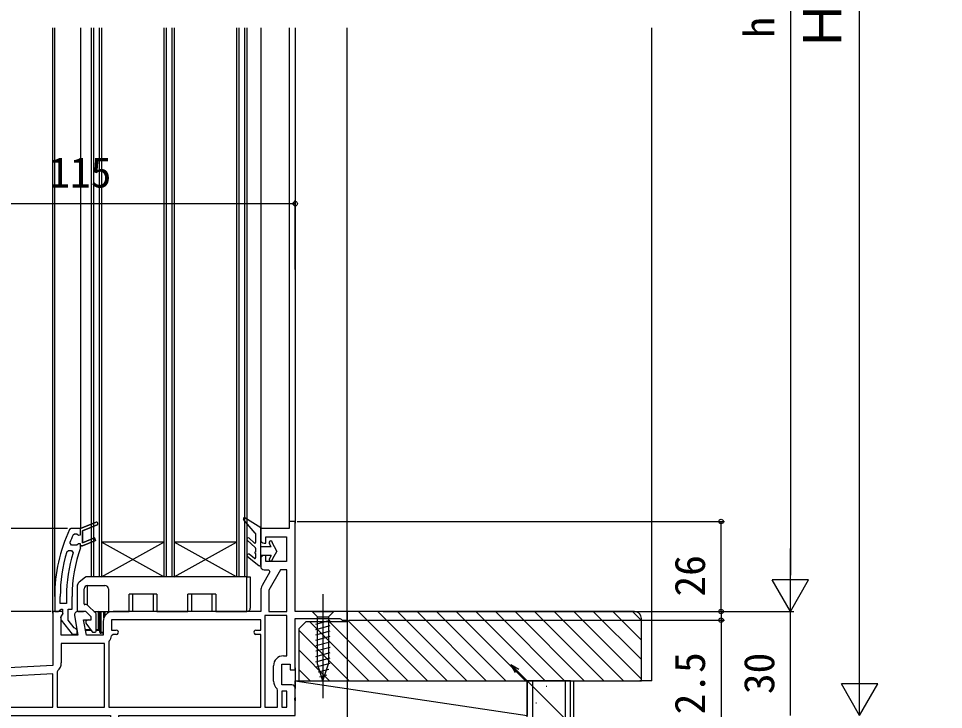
# Model space of a CAD drawing. Units: millimetres, scale not verified. Extents: x -525 to 525, y -783 to 778.
# Drawn here: x -360 to -92.8, y -19 to 180.5 of the extents above; entities that cross this region are included whole.
import ezdxf
from ezdxf.enums import TextEntityAlignment as Align

# ---------------------------------------------------------------- set-up
doc = ezdxf.new("R2010")
doc.units = ezdxf.units.MM
doc.header["$LTSCALE"] = 4
for name, color, linetype in [('0-2_YKK_11', 7, 'Continuous'), ('0-3_YKK_12', 2, 'Continuous'), ('0-4_YKK_13', 4, 'Continuous'), ('0-6_YKK_D', 6, 'Continuous'), ('0-8_YSS_K', 3, 'Continuous'), ('0-9_YSS_KE', 3, 'Continuous')]:
    doc.layers.add(name, color=color, linetype=linetype)
doc.styles.add('ＭＳ ゴシック', font='')
doc.styles.get('ＭＳ ゴシック').set_extended_font_data('MS Gothic')

msp = doc.modelspace()

# ---------------------------------------------------------------- linework, layer by layer
at = {"layer": '0-2_YKK_11'}
for p, q in [((-290, 24.5), (-290, 22.3)), ((-286.3, -10.8), (-286.3, -6.4))]:
    msp.add_line(p, q, dxfattribs=at)
for points in [[(-344.205, 31.399), (-343.747, 31.699), (-343.075, 31.699), (-342.59, 31.324), (-342, 31.399), (-342, 33.299), (-337.548, 35.071), (-342, 33.299), (-344.782, 33.299), (-345.236, 33.01)], [(-281, -11.9), (-283.9, -11.9), (-283.9, -5.9), (-281.5, -5.9), (-281.5, -7.5), (-280, -7.5), (-280, 7.3), (-267.092, 7.3), (-266.796, 7.05), (-266.5, 6.8), (-265, 6.8), (-265, 9.3), (-280, 9.3), (-280, 35.3), (-281.8, 35.3), (-281.8, 33.3), (-290, 33.3), (-290, 30)], [(-337.252, 34.328), (-341.5, 32.637), (-341.5, 29.16), (-338.048, 30.534), (-337.752, 29.791), (-341.5, 28.299), (-342, 28.299), (-342, 28.799), (-342.59, 28.874), (-343.075, 28.499), (-343.1, 28.499), (-344.635, 28.499), (-345.104, 29.174)], [(-342.03, 27.682), (-342, 27.853), (-342, 28.299), (-341.5, 28.299), (-337.752, 29.791), (-338.048, 30.534), (-341.5, 29.16), (-341.5, 32.637), (-337.252, 34.328)], [(-289, 29), (-288.5, 29), (-288.5, 30.9), (-282.5, 30.9), (-282.5, 23.7), (-288.5, 23.7), (-288.5, 25.5), (-289, 25.5)], [(-345.991, 26.544), (-345.513, 26.899), (-344.676, 26.899), (-344.199, 26.252)], [(-289, 21.3), (-287.655, 21.3), (-287.327, 20.733), (-289.611, 16.777)], [(-349.5, 13.667), (-349.5, 9.299), (-348.4, 9.299), (-347.904, 9.737), (-347.606, 9.999), (-347.2, 9.999), (-347.2, 8.599), (-347.4, 8.199)], [(-346.1, 13.667), (-346.1, 11.599), (-347.9, 11.599), (-347.9, 13.667)], [(-347.587, 6.783), (-344.475, 2.799), (-343, 2.799), (-343, 3.901), (-343.475, 4.4), (-343.845, 4.592), (-345.6, 6.838), (-345.6, 9.999), (-344.5, 9.999), (-344.5, 13.667)], [(-290, 15.327), (-290, 9.3), (-332.6, 9.3)], [(-343.785, 8.126), (-342.793, 2.5), (-347.6, 2.5), (-347.6, 7.856), (-347.058, 8.724), (-347.377, 9.3), (-350, 9.3), (-350, -6.342), (-394.052, -8.65)], [(-335.5, 6.4), (-335.5, 2.5), (-340.356, 2.5), (-341.132, 6.9), (-339, 6.9), (-339, 7.8), (-340.5, 9.3), (-342.8, 9.3)], [(-288.8, 8.1), (-288.8, -18.3), (-285.1, -18.3), (-285.1, -13.392), (-285.278, -13.01)], [(-283.4, -3.5), (-282.4, -3.5), (-282.4, 8.1), (-288.8, 8.1)], [(-291.4, 3.9), (-290, 3.9), (-290, 6.9), (-333.1, 6.9), (-333.1, 3.9), (-331.7, 3.9)], [(-333.9, -18.3), (-290, -18.3), (-290, 2.7), (-291.4, 2.7)], [(-331.7, 2.7), (-332.616, 2.7), (-333.113, 2.252)], [(-335.1, -18.3), (-335.1, 0.1), (-347.6, 0.1), (-347.6, -5.565)], [(-333.762, 0.845), (-333.9, 0.5), (-333.9, -18.3)], [(-348.624, -7.776), (-348.8, -8.158), (-348.8, -18.3), (-335.1, -18.3)], [(-394, -20.7), (-333.4, -20.7), (-333.4, -48.7), (-330, -48.7), (-330, -46.8), (-330.5, -46.3), (-331, -45.8), (-331, -20.7), (-280, -20.7), (-280, -16.458), (-280.12, -16.275), (-280.12, -15.725), (-280, -15.542), (-280, -12.9)]]:
    msp.add_lwpolyline(points, dxfattribs=at)
for points in [[(-282.4, 9.3), (-282.4, 21.3), (-284.229, 21.3), (-287.6, 15.461), (-287.6, 9.3)], [(-350, -8.745), (-392.6, -10.978), (-392.6, -18.3), (-350, -18.3)], [(-282.4, -18.3), (-282.4, -13.7), (-283.9, -13.7), (-283.9, -18.3)]]:
    msp.add_lwpolyline(points, close=True, dxfattribs=at)
for centre, radius, start, end in [((-337.4, 34.699), 0.4, 291.69939, 111.69941), ((-337.4, 34.699), 0.4, 291.69939, 111.69941), ((-303.5, 13.667), 46, 155.13402, 179.99999), ((-303.5, 13.667), 44.4, 156.46078, 159.55779), ((-289, 30), 1, 180.00001, 269.99999), ((-303.5, 13.667), 41, 160.01112, 180.00001), ((-303.5, 13.667), 44.4, 163.13981, 180.00001), ((-303.5, 13.667), 42.6, 162.81723, 180.00001), ((-289, 24.5), 1, 90.00001, 179.99999), ((-289, 22.3), 1, 180.00001, 269.99999), ((-287.1, 15.327), 2.9, 150.00001, 180.00002), ((-346.8, 7.399), 1, 126.86989, 218.08672), ((-342.8, 8.3), 1, 90, 189.99998), ((-332.6, 6.4), 2.9, 90.00001, 179.99999), ((-331.7, 3.3), 0.6, 269.99999, 90.00001), ((-291.4, 3.3), 0.6, 89.99999, 270.00001), ((-335.5, 2.5), 2.4, 316.39716, 354.0622), ((-283.4, -6.4), 2.9, 90.00001, 179.99999), ((-350.5, -5.565), 2.9, 310.32022, 0.00001), ((-283.4, -10.8), 2.9, 180.00001, 229.63901), ((-281, -12.9), 1, 0.00001, 89.99999)]:
    msp.add_arc(centre, radius, start, end, dxfattribs=at)
at = {"layer": '0-3_YKK_12'}
for p, q in [((-350, 8.8), (-350, 177.8)), ((-349.5, 13.667), (-349.5, 177.8)), ((-342, 177.8), (-342, 33.299)), ((-339, 177.8), (-339, 19.3)), ((-338.3, 177.8), (-338.3, 19.3)), ((-336.7, 177.8), (-336.7, 19.3)), ((-336, 177.8), (-336, 19.3)), ((-318, 177.8), (-318, 19.3)), ((-317.3, 177.8), (-317.3, 19.3)), ((-315.7, 177.8), (-315.7, 19.3)), ((-315, 177.8), (-315, 19.3)), ((-297, 177.8), (-297, 19.3)), ((-296.3, 177.8), (-296.3, 19.3)), ((-294.7, 177.8), (-294.7, 19.3)), ((-294, 177.8), (-294, 19.3)), ((-290, 177.8), (-290, 32.8)), ((-281.8, 177.8), (-281.8, 34.8)), ((-280, 177.8), (-280, 34.8)), ((-265, 7.761), (-265, 177.8)), ((-318, 29.3), (-336, 29.3)), ((-318, 19.3), (-336, 29.3)), ((-336, 19.3), (-318, 29.3)), ((-297, 29.3), (-315, 29.3)), ((-297, 19.3), (-315, 29.3)), ((-315, 19.3), (-297, 29.3)), ((-294, 19.3), (-339, 19.3)), ((-280, -7), (-280, -12.9)), ((-280, -15.542), (-280, -16.458))]:
    msp.add_line(p, q, dxfattribs=at)
at = {"layer": '0-4_YKK_13'}
for p, q in [((-291.548, 31.956), (-294.928, 35.905)), ((-290, 33.5), (-294.54, 36.354)), ((-290, 22.8), (-290, 33.5)), ((-291.564, 27.759), (-293.872, 29.907)), ((-291.836, 29.105), (-293.328, 30.493)), ((-291.5, 31.826), (-291.5, 29.252)), ((-291.5, 27.613), (-291.5, 26.478)), ((-286.945, 28), (-290, 28)), ((-287.5, 29.3), (-287.5, 29.068)), ((-286.945, 28), (-287.446, 28.868)), ((-286.7, 29.3), (-286.7, 29.175)), ((-285.3, 26.75), (-286.7, 29.175)), ((-285.3, 26.75), (-286.7, 24.325)), ((-293.846, 25.185), (-290.484, 22.563)), ((-291.823, 24.627), (-293.355, 25.816)), ((-291.5, 26.078), (-291.5, 24.785)), ((-286.945, 25.5), (-290, 25.5)), ((-287.5, 24.432), (-287.5, 24.2)), ((-286.945, 25.5), (-287.446, 24.632)), ((-286.7, 24.325), (-286.7, 24.2)), ((-340.582, 19.234), (-342.437, 17.75)), ((-294, 19.3), (-340.395, 19.3)), ((-294, 19.3), (-293, 19.3)), ((-294, 9.3), (-294, 19.3)), ((-293, 19.3), (-293, 10.3)), ((-343, 16.579), (-343, 9.5)), ((-340, 16.8), (-335, 16.8)), ((-340, 11.128), (-340, 16.8)), ((-341, 11.5), (-341, 15.8)), ((-334, 15.8), (-334, 9.3)), ((-320, 14.3), (-328, 14.3)), ((-328, 9.3), (-328, 14.3)), ((-321, 9.3), (-321, 14.3)), ((-320, 14.3), (-320, 9.3)), ((-303, 14.3), (-311, 14.3)), ((-311, 9.3), (-311, 14.3)), ((-304, 9.3), (-304, 14.3)), ((-303, 14.3), (-303, 9.3)), ((-272, 14.3), (-272, -15.7)), ((-340.379, 11.3), (-340.8, 11.3)), ((-337.646, 8.775), (-340.025, 11.154)), ((-343, 9.28), (-343, 9.3)), ((-342.8, 9.3), (-343, 9.3)), ((-342.8, 9.3), (-341.207, 9.3)), ((-338.172, 9.3), (-334, 9.3)), ((-337.5, 3.6), (-337.5, 8.421)), ((-336.5, 3.3), (-336.5, 9)), ((-336.5, 9), (-336.2, 9)), ((-336.2, 9), (-336.2, 3.3)), ((-335.3, 7.458), (-335.3, 9.3)), ((-335, 9.3), (-335, 8.028)), ((-334, 9.3), (-328, 9.3)), ((-320, 9.3), (-321, 9.3)), ((-320, 9.3), (-311, 9.3)), ((-303, 9.3), (-304, 9.3)), ((-303, 9.3), (-294, 9.3)), ((-275.1, 9.3), (-268.9, 9.3)), ((-275.1, 9.3), (-273.55, 7.75)), ((-268.9, 9.3), (-270.45, 7.75)), ((-340.5, 6.385), (-340.5, 6.063)), ((-340.464, 5.948), (-338.699, 3.428)), ((-339.807, 6.9), (-340.4, 6.558)), ((-274.1, 5.665), (-269.9, 6.79)), ((-273.55, -5.784), (-273.55, 7.75)), ((-273.55, 7.75), (-270.45, 7.75)), ((-270.45, 7.75), (-270.45, -5.784)), ((-340.638, 4.1), (-339.17, 4.1)), ((-338.96, 3.8), (-340.585, 3.8)), ((-338.453, 3.3), (-337.8, 3.3)), ((-337.5, 4.1), (-336.8, 4.1)), ((-336.8, 3.8), (-337.5, 3.8)), ((-336.8, 4.1), (-336.8, 3.8)), ((-336.2, 3.3), (-335.5, 3.3)), ((-335.5, 3), (-336.2, 3)), ((-274.1, 4.112), (-269.9, 5.237)), ((-274.1, 2.559), (-269.9, 3.684)), ((-274.1, 1.006), (-269.9, 2.131)), ((-274.1, -0.547), (-269.9, 0.579)), ((-274.1, -2.1), (-269.9, -0.974)), ((-274.1, -3.653), (-269.9, -2.527)), ((-274.1, -5.206), (-269.9, -4.08)), ((-273.841, -6.689), (-269.9, -5.633)), ((-272, -10.7), (-273.55, -5.784)), ((-273.39, -8.121), (-270.354, -7.308)), ((-272, -10.7), (-270.45, -5.784)), ((-272.938, -9.553), (-270.888, -9.004))]:
    msp.add_line(p, q, dxfattribs=at)
for points in [[(-327, 14.3), (-327, 9.3), (-328, 9.3)], [(-310, 14.3), (-310, 9.3), (-311, 9.3)], [(-336.5, 4.1), (-336.8, 4.1), (-336.8, 9.3)], [(-336.2, 3), (-336.2, 3.3), (-336.5, 3.3)]]:
    msp.add_lwpolyline(points, dxfattribs=at)
for centre, radius, start, end in [((-294.7, 36.1), 0.3, 57.84718, 220.56105), ((-293.6, 30.2), 0.4, 47.0674, 227.0674), ((-291.7, 31.826), 0.2, 0, 40.56105), ((-287.1, 29.3), 0.4, 0, 180), ((-291.7, 29.252), 0.2, 227.0674, 0), ((-291.7, 27.613), 0.2, 0, 47.0674), ((-287.1, 29.068), 0.4, 180, 210), ((-293.6, 25.5), 0.4, 52.18768, 232.05449), ((-291.7, 24.785), 0.2, 232.18768, 0), ((-291.5, 26.278), 0.2, 90, 270), ((-287.1, 24.432), 0.4, 150, 180), ((-287.1, 24.2), 0.4, 180, 0), ((-290.3, 22.8), 0.3, 232.05449, 0), ((-340.395, 19), 0.3, 90, 128.65981), ((-341.5, 16.579), 1.5, 128.65981, 180), ((-340, 15.8), 1, 90, 180), ((-335, 15.8), 1, 0, 90), ((-340.8, 11.5), 0.2, 180, 270), ((-340.379, 10.8), 0.5, 45, 90), ((-342.8, 9.5), 0.2, 180, 270), ((-338, 8.421), 0.5, 0, 45), ((-336.8, 9), 0.3, 0, 90), ((-336.8, 9), 0.6, 0, 30), ((-294, 10.3), 1, 270, 0), ((-340.3, 6.385), 0.2, 120, 180), ((-340.3, 6.063), 0.2, 180, 215), ((-338.453, 3.6), 0.3, 215, 270), ((-337.8, 3.6), 0.3, 270, 0), ((-336.8, 3.5), 0.3, 0, 90), ((-336.2, 3.3), 0.3, 180, 270)]:
    msp.add_arc(centre, radius, start, end, dxfattribs=at)
at = {"layer": '0-6_YKK_D'}
for p, q in [((-117, -10.2), (-117, 368.8)), ((-137, 338.8), (-137, 19.8)), ((-280, 127.059), (-395, 127.059)), ((-280, 108.059), (-280, 128.059)), ((-279.5, 35.3), (-156, 35.3)), ((-157, 9.3), (-157, 35.3)), ((-345.782, 33.299), (-416, 33.299)), ((-137, 9.3), (-137, 27.487)), ((-137, 9.3), (-142.25, 18.393)), ((-131.75, 18.393), (-142.25, 18.393)), ((-137, 9.3), (-131.75, 18.393)), ((-157, 9.3), (-157, 11.85)), ((-350.5, 9.3), (-416, 9.3)), ((-350.5, 9.3), (-416, 9.3)), ((-254.639, 9.3), (-156, 9.3)), ((-254.639, 9.3), (-156, 9.3)), ((-254.639, 9.3), (-136, 9.3)), ((-254.639, 9.3), (-136, 9.3)), ((-157, 9.3), (-157, 6.8)), ((-137, -20.7), (-137, 9.3)), ((-265, 6.3), (-265, -89.7)), ((-264.55, 6.8), (-156, 6.8)), ((-157, 6.8), (-157, -21.527)), ((-117, -20.7), (-117, -2.513)), ((-117, -20.7), (-122.25, -11.607)), ((-111.75, -11.607), (-122.25, -11.607)), ((-117, -20.7), (-111.75, -11.607))]:
    msp.add_line(p, q, dxfattribs=at)
for points in [[(-216.391, -8.307), (-217.711, -6.02), (-215.425, -7.34)], [(-217.711, -6.02), (-215.908, -7.824), (-155.668, -68.063), (-92.758, -68.063)]]:
    msp.add_lwpolyline(points, dxfattribs=at)
for centre in [(-280, 127.059), (-157, 35.3), (-157, 9.3), (-157, 9.3), (-157, 6.8)]:
    msp.add_circle(centre, 0.637, dxfattribs=at)
at = {"layer": '0-8_YSS_K'}
for p, q in [((-177, -10.7), (-177, 177.8)), ((-261.79, 9.3), (-241.79, -10.7)), ((-256.133, 9.3), (-236.133, -10.7)), ((-250.476, 9.3), (-230.476, -10.7)), ((-244.819, 9.3), (-224.819, -10.7)), ((-239.163, 9.3), (-219.163, -10.7)), ((-233.506, 9.3), (-213.506, -10.7)), ((-227.849, 9.3), (-207.849, -10.7)), ((-222.192, 9.3), (-202.192, -10.7)), ((-216.535, 9.3), (-196.535, -10.7)), ((-210.878, 9.3), (-190.878, -10.7)), ((-205.221, 9.3), (-185.221, -10.7)), ((-199.565, 9.3), (-180, -10.265)), ((-193.908, 9.3), (-180, -4.608)), ((-188.251, 9.3), (-180, 1.049)), ((-182.594, 9.3), (-180, 6.706)), ((-275.76, 6.3), (-258.76, -10.7)), ((-270.104, 6.3), (-253.104, -10.7)), ((-265, 6.853), (-247.447, -10.7)), ((-279, 3.883), (-264.417, -10.7)), ((-279, -1.774), (-270.074, -10.7)), ((-279, -7.431), (-275.731, -10.7)), ((-211.5, -10.7), (-211.5, -155.7)), ((-207.531, -12.309), (-207.331, -12.309)), ((-202, -10.7), (-202, -155.7)), ((-199.5, -155.7), (-199.5, -10.7)), ((-177, -10.7), (-180.5, -10.7)), ((-210.515, -17.03), (-210.315, -17.03))]:
    msp.add_line(p, q, dxfattribs=at)
for points in [[(-280, -10.7), (-213, -10.7), (-213, -20.7)], [(-280, -20.7), (-280, -10.7), (-213, -20.7)]]:
    msp.add_lwpolyline(points, dxfattribs=at)
at = {"layer": '0-9_YSS_KE'}
for p, q in [((-213, -155.7), (-213, -10.7)), ((-200.5, -10.7), (-213, -10.7)), ((-200.5, -155.7), (-200.5, -10.7))]:
    msp.add_line(p, q, dxfattribs=at)
for points in [[(-182, 9.3), (-265, 9.3), (-265, 6.3), (-277, 6.3), (-279, 4.3), (-279, -10.7)], [(-279, -10.7), (-180, -10.7), (-180, 7.3)]]:
    msp.add_lwpolyline(points, dxfattribs=at)
msp.add_arc((-182, 7.3), 2, 0.00001, 89.99999, dxfattribs=at)

# ---------------------------------------------------------------- texts
at = {"layer": '0-6_YKK_D', "style": 'ＭＳ ゴシック'}
for s, height, p in [('Ｈ', 11, (-119, 170.948)), ('h', 8.798, (-139, 174.936)), ('26', 8.798, (-159, 13.607)), ('2.5', 8.798, (-159, -20.414)), ('30', 8.798, (-139, -14.564))]:
    msp.add_text(s, height=height, rotation=90, dxfattribs=at).set_placement(p, align=Align.BOTTOM_LEFT)
msp.add_text('115', height=8.798, dxfattribs=at).set_placement((-351.068, 129.059), align=Align.BOTTOM_LEFT)

doc.saveas('drawing.dxf')
